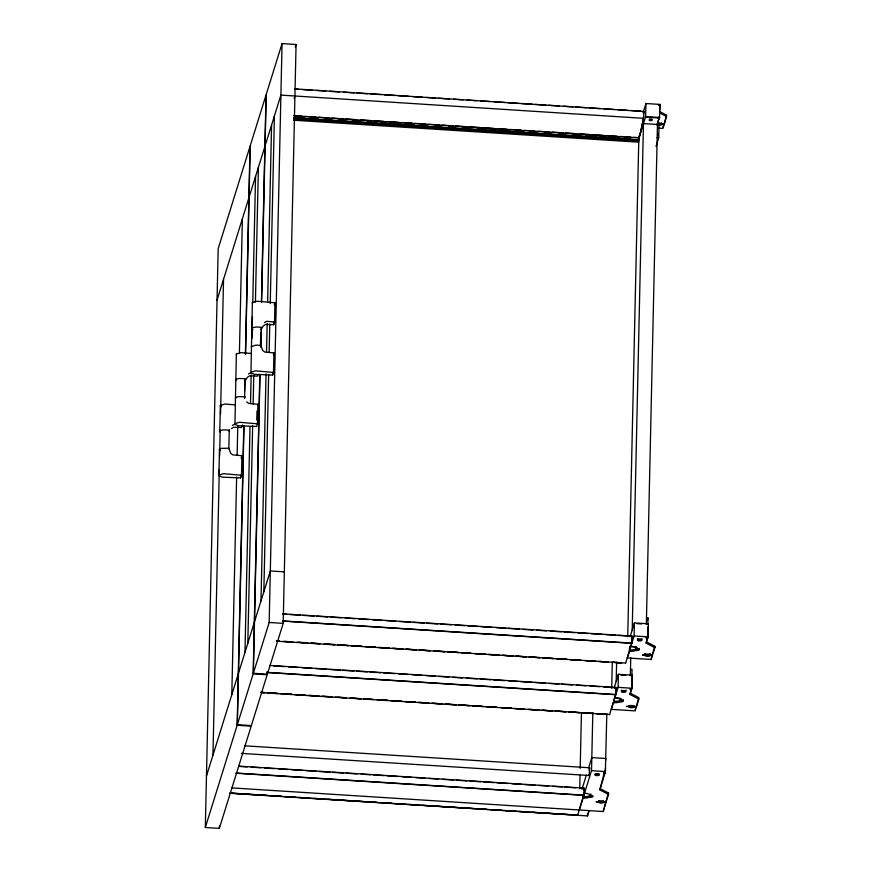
<?xml version="1.0" encoding="UTF-8"?>
<svg xmlns="http://www.w3.org/2000/svg" width="872" height="872" viewBox="0 0 872 872"><rect width="100%" height="100%" fill="white"/><g stroke="black" fill="none" stroke-linecap="round" stroke-linejoin="round"><path stroke-width="1.31" d="M615.599 697.96L615.588 697.992A6.224 2.365 1.3 0 1 620.581 699.497L621.18 700.009A2.485 0.948 1.3 0 1 623.295 701.219A2.485 0.948 1.3 0 1 619.959 701.807L619.85 701.829A6.224 2.365 1.3 0 1 614.139 702.647L613.365 702.57L611.25 709.361L635.154 710.887L638.468 698.984M584.164 790.174L584.033 793.204A6.224 0.621 -86.4 0 0 583.869 796.398L583.815 797.967L583.869 796.518M616.101 690.33L616.133 689.534M632.113 638.925L632.135 637.508M632.146 638.13L632.091 639.634M643.819 113.142L643.689 116.172M638.784 139.847L293.766 117.764M205.323 827.506L237.162 725.286L251.18 726.18L219.33 828.4L205.323 827.506L218.185 248.64L250.024 146.409L245.403 354.272M219.831 431.945L220.256 430.572L223.178 429.874L229.26 430.103L228.856 448.241L230.688 453.266L232.693 454.835L241.915 455.707L241.479 475.229L240.639 477.911L222.327 477.148L218.927 475.84L219.45 449.374M219.777 431.237L220.344 405.491L224.9 404.03L235.048 404.859M212.964 755.152L219.308 469.627M219.613 456.034L220.18 430.201M220.551 413.884L223.537 279.28M219.33 828.4L219.395 825.686M251.06 353.454L240.912 352.626L236.356 354.087L234.939 424.435L238.339 425.743L256.651 426.495L257.491 423.825L257.927 404.303L248.705 403.431L246.7 401.861M231.81 694.635L236.639 477.093M237.13 455.348L237.762 426.79M239.397 353.378L242.383 218.774M240.639 477.911L240.705 475.305M237.162 725.286L243.8 426.332M244.596 390.983L244.836 380.105M237.337 724.697L253.174 673.882L267.181 674.764L251.354 725.591L237.337 724.697L243.986 425.743M244.596 398.548L245.021 379.516M245.588 353.683L250.21 145.82L266.036 95.004L261.447 301.505M251.452 347.274L252.368 302.671L256.924 301.222L274.974 302.769L274.538 322.041L273.71 324.722L265.677 324.428L263.442 325.834L260.87 329.769M252.967 329.692L251.855 329.136L252.281 327.752L256.335 326.978L261.284 327.294L260.881 345.421L262.712 350.457L264.717 352.026L273.928 352.888L273.503 372.42L272.663 375.091L254.352 374.328L250.951 373.031L251.474 346.565M244.978 652.332L250.002 426.637M250.515 403.529L251.147 374.971M251.964 338.271L252.444 316.514M252.749 302.911L255.561 176.471M247.822 643.231L252.651 425.689M253.142 403.943L253.774 375.385M255.409 301.963L258.395 167.37M256.793 419.988L257 410.886M253.174 673.882L259.812 374.927M260.456 346.369L260.75 332.777M261.6 302.279L266.222 94.416L282.048 43.6L296.066 44.494L283.193 623.36L267.366 674.187L253.349 673.293L259.998 374.339M260.608 347.143L260.935 332.188M260.99 600.928L266.047 373.87M266.527 352.125L267.159 323.567M267.65 301.821L271.574 125.067M263.835 591.826L268.663 374.284M269.154 352.528L269.786 323.981M270.244 303.587L274.408 115.965M273.71 324.722L273.764 322.15M272.663 375.091L272.718 372.486M267.366 674.187L267.432 671.473M253.349 673.293L269.175 622.477L282.048 43.6M229.848 793.302L577.613 815.124L573.536 814.862M579.749 788.779L580.054 775.175M580.196 768.374L581.439 712.598M229.848 793.084L587.521 815.919L587.575 813.195M583.891 789.836A6.224 0.621 -86.4 0 1 584.491 793.258L585.265 793.335A6.224 2.365 1.3 0 1 590.246 794.839L590.845 795.362A2.485 0.948 1.3 0 1 592.971 796.572A2.485 0.948 1.3 0 1 589.636 797.15L589.668 795.776A2.485 0.948 1.3 0 0 592.589 795.526M590.627 795.351L590.878 793.989M584.491 793.258L591.521 770.674L592.818 712.718M606.149 800.703L605.996 802.458L603.522 802.305A2.485 0.948 1.3 0 1 600.754 803.079A2.485 0.948 1.3 0 1 598.573 801.989L598.606 800.616M231.527 787.874L603.184 811.516L606.029 801.085M603.522 802.305L603.544 800.932A2.485 0.948 1.3 0 1 601.113 801.717A2.485 0.948 1.3 0 1 598.617 800.867M599.838 789.879L605.07 773.083L604.732 771.022L599.838 789.879L608.503 794.425L606.116 802.077L603.642 801.924A2.485 0.948 1.3 0 0 601.451 800.834A2.485 0.948 1.3 0 0 598.693 801.608L596.11 801.837L598.573 801.989M604.994 772.69L604.95 771.219M605.07 773.083L605.081 771.415M603.511 772.984L603.806 772.014L605.364 772.123L605.451 768.167M605.626 760.438L605.833 758.509L591.816 757.615L588.654 767.763M605.364 772.123L606.825 713.612M261.818 692.673L609.593 714.495M608.503 794.425L608.536 793.051L599.871 788.506M611.719 688.139L612.297 662.273M614.193 701.175L614.139 702.647L614.204 701.055A6.224 0.621 -86.4 0 1 614.444 697.873M616.21 681.326L616.635 662.273M620.232 698.232L614.814 697.905L618.095 687.365L618.39 674.307L632.407 675.201L632.113 688.259L630.391 688.717L630.085 689.687M619.959 701.807L619.938 700.412A2.485 0.948 1.3 0 0 623.393 699.726M620.951 700.009L620.984 698.636M276.479 641.182L625.606 663.08M627.731 636.734L638.871 135.956M630.205 649.771L627.262 657.957L651.166 659.483L652.365 654.338L651.166 659.483M630.325 675.833L630.772 657.717M631.601 646.577L631.611 646.032L631.601 646.577A6.224 2.365 1.3 0 1 636.582 648.092L637.181 648.605A2.485 0.948 1.3 0 1 639.307 649.814A2.485 0.948 1.3 0 1 635.971 650.403L635.862 650.425A6.224 2.365 1.3 0 1 630.14 651.242L630.216 649.651A6.224 0.621 -86.4 0 1 630.456 646.457M632.222 629.922L643.471 123.584L657.488 124.478M636.331 707.116L633.846 706.952A2.485 0.948 1.3 0 1 631.077 707.726A2.485 0.948 1.3 0 1 628.897 706.636L626.445 706.484L629.017 706.255A2.485 0.948 1.3 0 1 631.786 705.481A2.485 0.948 1.3 0 1 633.966 706.571L636.451 706.734L638.827 699.082L630.162 694.537L631.655 688.106M631.775 681.13L632.037 669.38L630.478 669.271M631.938 688.815L632.407 675.201M630.827 646.501L634.108 635.961L634.402 622.902L648.419 623.796L648.125 636.854L646.392 637.312L646.098 638.271M638.718 138.866L645.662 116.576L645.945 103.517L659.962 104.4L659.505 118.014L645.487 117.131M633.846 706.952L633.879 705.579M635.917 650.381L636.004 649.03A2.485 0.948 1.3 0 0 639.394 648.321M636.963 648.605L636.996 647.231M638.827 699.082L638.86 697.709L630.194 693.153L631.677 688.411M652.343 655.711L649.858 655.548A2.485 0.948 1.3 0 1 647.089 656.322A2.485 0.948 1.3 0 1 644.909 655.232L645.062 653.477M646.337 624.428L657.488 123.225A1.515 1.395 17.3 0 1 659.014 124.696L658.72 137.754L656.017 146.42M644.909 655.232L642.446 655.079L645.029 654.85A2.485 0.948 1.3 0 1 647.798 654.076A2.485 0.948 1.3 0 1 649.978 655.166L652.463 655.319L654.839 647.678L646.174 643.133L647.667 638.271L647.438 636.407M647.842 627.11L647.754 631.023A1.515 1.395 17.3 0 1 647.514 631.72M647.896 624.494L648.049 617.965L646.49 617.867M659.363 118.679L659.21 116.99M647.656 638.38L647.613 636.604M659.308 117.088L657.205 125.383M647.951 637.41L648.19 627.012M659.679 110.199L659.962 104.4M649.858 655.548L649.891 654.174A2.485 0.948 1.3 0 1 647.122 654.948A2.485 0.948 1.3 0 1 644.942 653.858M658.905 125.252A2.485 0.948 1.3 0 0 661.663 124.478L661.695 123.105M649.978 655.166L650.011 653.793A2.485 0.948 1.3 0 0 650 653.542M659.123 128.162L662.971 128.402L666.284 116.499M654.839 647.678L654.872 646.305L646.207 641.748L646.174 643.133M657.771 123.17A2.485 0.948 1.3 0 1 660.529 123.137A2.485 0.948 1.3 0 1 661.783 124.097L664.268 124.249L666.677 115.224L660.18 111.823M293.755 118.047L638.805 139.912L639.023 137.656L633.584 137.318M630.162 694.537L630.194 693.153M638.805 139.912L638.904 138.528M616.123 690.243L616.035 691.79M631.873 642.653L632.113 639.59M616.068 691.779L615.937 693.338M632.015 641.16L632.069 640.375M584.011 793.171L583.804 795.351L236.072 773.235M643.667 116.14L643.547 117.666M658.033 133.885L657.913 135.073M615.861 694.058L615.926 693.262M589.08 770.107L589.646 767.763L589.145 775.513L241.315 753.386M639.241 137.089A139.803 14.007 -86.4 0 0 643.46 118.32L643.536 117.556M577.58 815.429L583.88 794.577M609.561 714.8L615.85 693.949M625.573 663.396L631.862 642.544M631.644 689.785L630.391 688.717M295.281 47.034L296.066 44.494M217.041 300.142L248.88 197.911M249.065 197.323L264.892 146.507M265.077 145.918L280.904 95.103L643.46 118.32M294.158 98.449L294.921 95.996M228.944 431.117L229.26 430.103M244.531 381.097L245.272 378.699L239.179 378.47L236.268 379.167L235.843 380.541M261.099 327.872L261.284 327.294M228.682 448.818L228.922 448.241L221.226 448.339L219.373 449.374L220.551 450.639M244.552 397.85L244.934 396.836M260.565 346.446L260.946 345.432L255.932 345.105L251.398 346.565M274.277 304.993L274.974 302.769M242.481 424.98L241.686 427.531L233.652 427.247L231.429 428.653M258.123 374.764L257.698 376.126L249.665 375.843L247.441 377.249L244.858 381.184M241.108 458.269L241.915 455.707M257.676 405.088L257.927 404.303M273.361 354.751L273.928 352.888M206.468 776.004L238.307 673.784M238.492 673.195L254.319 622.379M254.493 621.791L270.331 570.964L284.337 571.858M643.035 112.88L645.945 103.517M638.729 142.18L293.711 120.227M657.237 124.009L659.363 117.175M663.003 127.029L663.788 124.522M581.94 789.334L586.409 774.968M614.259 687.561L618.39 674.307M630.271 636.157L634.402 622.902M579.281 810.001L583.041 797.924A6.224 0.621 -86.4 0 1 583.194 794.73M620.112 701.164L620.766 699.05M647.275 620.45L648.049 617.965M587.521 815.919L589.167 810.622M631.906 678.1L631.753 677.37M646.577 640.56L647.667 636.702M606.552 799.428L608.536 793.051M603.184 811.516L605.996 802.458M635.187 709.514L636.364 705.742M652.888 652.67L654.872 646.305M632.08 676.301L631.775 675.996M250.896 372.322L255.431 370.862L273.503 372.42M234.884 423.727L239.419 422.277L257.491 423.825M218.872 475.131L223.417 473.681L241.479 475.229M635.95 649.008L635.895 649.041A6.224 2.365 1.3 0 1 630.173 649.869M619.883 700.456L619.992 700.434A6.224 2.365 1.3 0 1 614.161 701.273M589.603 795.765L589.548 795.798A6.224 2.365 1.3 0 1 583.837 796.627M589.527 797.172L589.581 797.139A6.224 2.365 1.3 0 1 583.804 798L583.041 797.924M264.467 322.575L266.647 321.31L274.538 322.041M248.455 373.979L250.635 372.726M232.443 425.394L234.623 424.13M659.788 104.967L658.24 104.858L658.829 105.076M294.529 88.857L643.667 111.474M294.518 89.108L298.595 89.369M302.671 89.62L312.176 90.23M316.253 90.492L325.757 91.091M329.834 91.353L339.339 91.952M343.415 92.214L354.283 92.912M357.008 93.086L367.864 93.773M370.589 93.947L381.456 94.634M384.171 94.808L395.038 95.506M397.752 95.669L408.619 96.367M412.696 96.629L422.201 97.228M426.277 97.49L435.782 98.089M438.507 98.264L449.374 98.961M453.44 99.212L462.956 99.822M467.032 100.084L476.537 100.683M480.614 100.945L490.118 101.544M494.195 101.806L505.062 102.504M507.777 102.678L518.644 103.365M521.358 103.539L532.225 104.226M534.95 104.4L545.807 105.098M548.532 105.261L559.399 105.959M563.476 106.221L572.98 106.82M575.694 106.994L586.562 107.681M589.276 107.856L600.143 108.553M604.22 108.804L613.725 109.414M617.801 109.676L627.317 110.275M631.383 110.537L640.898 111.147M645.662 116.576L659.679 117.458M661.663 124.478L664.148 124.631M657.161 137.656L658.72 137.754M294.006 115.704L302.159 116.227M304.873 116.401L315.74 117.088M318.454 117.262L329.322 117.96M332.036 118.123L342.903 118.821M345.617 118.995L356.485 119.682M360.561 119.944L371.428 120.63M374.143 120.805L383.658 121.415M387.735 121.677L398.591 122.363M401.316 122.538L412.183 123.225M414.898 123.399L425.765 124.097M428.479 124.26L439.346 124.958M442.06 125.132L452.928 125.819M455.642 125.993L466.509 126.68M469.234 126.854L480.101 127.552M482.816 127.726L493.683 128.413M496.397 128.587L507.264 129.274M509.978 129.448L520.846 130.146M524.922 130.397L534.427 131.007M538.504 131.269L549.371 131.955M552.085 132.13L562.952 132.816M565.677 132.991L576.534 133.689M579.259 133.852L590.126 134.55M592.84 134.724L603.707 135.411M606.422 135.585L617.289 136.272M620.003 136.446L630.87 137.144M293.984 115.802L639.023 137.874L639.241 136.882A139.476 13.974 -86.4 0 0 643.46 118.167M297.864 116.892L304.655 117.317M311.446 117.753L318.236 118.189M325.027 118.614L331.829 119.05M338.619 119.486L345.41 119.911M352.201 120.347L358.992 120.783M367.145 121.295L372.573 121.644M380.726 122.156L386.154 122.505M394.308 123.028L400.782 123.421M407.889 123.889L414.331 124.282M421.47 124.751L427.88 125.143M435.063 125.623L441.428 126.015M448.644 126.484L455.435 126.909M462.225 127.345L469.016 127.781M477.169 128.293L482.598 128.642M489.388 129.078L496.179 129.503M502.97 129.939L510.523 130.408M517.913 130.887L524.061 131.269M530.143 131.672L537.61 132.13M545.087 132.62L551.159 132.991M558.669 133.481L564.707 133.852M572.25 134.343L578.256 134.713M585.831 135.215L591.805 135.574M599.413 136.076L606.204 136.512M613.005 136.937L619.796 137.373M627.938 137.885L630.663 138.059M293.733 119.29L638.751 141.242M244.869 396.825L238.775 396.607L235.865 397.294L235.44 398.678M636.724 623.622L641.705 623.938M634.108 635.961L648.125 636.854M282.855 613.855L631.949 636.059L632.047 636.745M282.844 614.084L286.921 614.346M289.635 614.52L300.502 615.207M303.216 615.381L314.084 616.079M316.798 616.253L327.665 616.94M330.39 617.114L341.257 617.801M345.323 618.063L354.839 618.673M358.915 618.924L368.42 619.534M372.497 619.796L382.001 620.395M386.078 620.657L395.583 621.256M399.659 621.518L410.527 622.216M413.241 622.379L424.108 623.077M426.822 623.251L437.69 623.938M440.415 624.112L451.282 624.799M455.348 625.061L464.863 625.671M467.577 625.845L478.445 626.532M481.159 626.706L492.026 627.393M496.103 627.655L505.607 628.265M508.332 628.429L519.2 629.126M523.265 629.388L532.781 629.987M536.858 630.249L546.363 630.848M550.439 631.11L561.306 631.808M564.021 631.982L574.888 632.669M577.602 632.843L588.469 633.53M591.183 633.704L602.051 634.402M604.776 634.565L615.632 635.263M618.357 635.437L629.224 636.124M282.692 620.918L631.786 643.122M282.702 621.104L631.797 643.318M269.175 622.477L283.193 623.36M629.628 646.403L636.244 646.828M279.225 641.051L276.511 640.876L279.193 641.138M284.654 641.389L292.807 641.912M298.235 642.261L307.751 642.86M311.827 643.122L319.97 643.645M325.409 643.983L334.913 644.593M338.99 644.855L348.495 645.454M352.571 645.716L362.087 646.316L351.187 645.716M366.153 646.577L375.668 647.188M379.745 647.438L389.25 648.049M393.327 648.31L402.831 648.91M406.908 649.171L416.413 649.782M420.489 650.032L429.994 650.643M435.433 650.992L444.938 651.591M449.015 651.853L458.519 652.452L447.63 651.853M462.596 652.714L470.749 653.237M476.188 653.575L485.693 654.185M489.77 654.447L499.275 655.046L488.385 654.447M503.351 655.308L512.856 655.908M516.933 656.169L526.437 656.779M530.514 657.041L540.03 657.641L529.13 657.041M544.095 657.902L553.611 658.502M557.688 658.763L567.192 659.374M571.269 659.624L580.774 660.235M586.213 660.584L595.718 661.183L584.818 660.584M599.794 661.445L607.937 661.957M613.376 662.306L621.529 662.829M283.269 641.4L292.785 641.999M296.851 642.261L307.718 642.947M310.443 643.122L319.948 643.732M324.024 643.983L334.892 644.681M337.606 644.855L348.473 645.542M364.769 646.577L375.636 647.275M378.35 647.449L389.217 648.136M391.942 648.31L402.81 648.997M405.524 649.171L416.391 649.869M419.105 650.032L429.972 650.73M434.049 650.992L444.916 651.678M461.212 652.714L470.727 653.324M474.793 653.586L485.66 654.273M501.967 655.308L512.834 656.006M515.548 656.169L526.416 656.867M542.711 657.902L553.578 658.589M556.292 658.763L567.16 659.461M569.885 659.635L580.752 660.322M598.41 661.445L607.915 662.055M611.991 662.306L621.496 662.916M620.711 675.026L625.693 675.342M618.095 687.365L632.113 688.259M269.568 665.423L615.937 687.463L616.035 688.15M273.623 665.925L284.49 666.622M288.567 666.873L298.071 667.483M302.148 667.745L311.653 668.344M315.729 668.606L326.597 669.293M329.311 669.467L340.178 670.165M342.903 670.328L353.77 671.026M356.485 671.2L367.352 671.887M370.066 672.061L380.933 672.748M383.647 672.922L394.515 673.62M398.591 673.882L408.096 674.481M412.173 674.743L421.688 675.342M425.754 675.604L435.27 676.214M439.346 676.465L448.851 677.075M452.928 677.337L462.433 677.936M466.509 678.198L477.376 678.885M480.091 679.059L490.958 679.757M493.672 679.931L504.539 680.618M508.616 680.879L518.121 681.479M520.846 681.653L531.713 682.351M534.427 682.514L545.294 683.212M549.371 683.474L558.876 684.073M561.59 684.248L572.457 684.934M576.534 685.196L586.038 685.806M590.115 686.057L599.631 686.667M603.697 686.929L615.992 687.866M266.679 672.323L615.774 694.526M266.69 672.508L615.785 694.722M260.499 692.281L264.576 692.542M268.641 692.804L278.157 693.404M282.234 693.665L291.738 694.265L280.839 693.665M295.815 694.526L305.32 695.137M309.397 695.387L318.901 695.998M322.978 696.259L332.483 696.859L321.594 696.259M337.922 697.208L346.075 697.731M351.503 698.069L361.008 698.679M365.085 698.941L373.238 699.453L363.7 698.941M378.666 699.802L388.182 700.401L377.282 699.802M392.258 700.663L401.763 701.273M405.84 701.524L415.345 702.134M419.421 702.396L428.926 702.996L418.037 702.396M433.003 703.257L442.518 703.857M446.584 704.118L456.1 704.729M460.176 704.979L469.681 705.59L458.781 704.99M473.758 705.851L483.262 706.451M487.339 706.712L496.844 707.323M502.283 707.661L511.788 708.271M515.864 708.533L524.018 709.045M529.446 709.394L538.951 709.993M543.027 710.255L552.543 710.865M556.609 711.116L566.124 711.726L555.224 711.127M570.201 711.988L579.706 712.588M583.782 712.849L593.287 713.449M597.364 713.71L606.868 714.321L595.979 713.71M261.829 692.455L264.543 692.63M267.257 692.804L278.124 693.491M294.431 694.526L305.298 695.224M308.012 695.398L318.88 696.085M335.175 697.12L346.042 697.818M350.119 698.069L360.986 698.766M390.874 700.663L401.73 701.361M404.455 701.535L415.323 702.222M431.618 703.257L442.486 703.955M445.2 704.118L456.067 704.816M472.373 705.851L483.241 706.538M485.955 706.712L496.822 707.41M500.899 707.661L511.766 708.358M514.48 708.533L523.985 709.132M528.061 709.394L538.929 710.081M541.643 710.255L552.51 710.953M568.817 711.988L579.673 712.675M582.398 712.849L593.265 713.547M244.52 745.8L589.646 767.763M591.521 770.674L605.539 771.567M238.95 766.15L583.968 788.103L584.066 788.789M238.939 766.39L247.081 766.913M251.158 767.164L260.663 767.774M264.739 768.036L274.255 768.635M278.321 768.897L287.836 769.496M291.913 769.758L302.78 770.456M305.494 770.619L316.362 771.317M319.076 771.491L329.943 772.178M332.657 772.352L343.524 773.039M346.238 773.213L357.106 773.911M361.182 774.173L370.698 774.772M373.412 774.946L384.28 775.633M386.994 775.808L397.861 776.505M401.938 776.756L411.442 777.366M415.519 777.628L425.024 778.227M429.1 778.489L438.605 779.088M442.682 779.35L453.549 780.048M456.274 780.222L467.13 780.909M469.855 781.083L480.723 781.77M483.437 781.944L494.304 782.642M497.018 782.805L507.886 783.503M511.962 783.764L521.467 784.364M524.181 784.538L535.048 785.225M539.125 785.487L548.641 786.097M552.706 786.348L562.222 786.958M564.936 787.133L575.803 787.819M579.88 788.081L584.011 788.506M236.072 773.039L583.804 795.166M231.244 793.084L240.748 793.694M244.825 793.956L254.33 794.556M258.406 794.817L267.911 795.417M271.988 795.678L281.493 796.289M285.569 796.539L295.085 797.15M299.161 797.411L308.666 798.011M314.094 798.36L323.61 798.959M327.687 799.221L335.829 799.744M341.268 800.082L350.773 800.692M354.85 800.954L364.354 801.553M368.431 801.815L376.584 802.338M382.012 802.676L391.528 803.286M395.594 803.548L405.109 804.148M409.186 804.409L418.691 805.009M422.767 805.27L432.272 805.881M436.349 806.131L445.854 806.742M449.93 807.003L459.446 807.603M464.874 807.952L474.379 808.551M478.456 808.813L486.609 809.336M492.037 809.685L501.553 810.284M505.629 810.546L515.134 811.145M519.211 811.407L527.353 811.93M532.792 812.268L542.297 812.878M546.373 813.14L555.878 813.74M559.955 814.001L569.471 814.601M589.145 775.513L588.905 774.718M657.946 117.916L659.178 118.363M646.392 637.312L647.58 637.977M603.806 772.014L604.819 772.494M221.521 406.744L220.344 405.491M660.148 113.186L666.655 116.597M631.993 636.462L631.938 636.298A139.476 13.974 -86.4 0 0 631.601 636.615M643.689 111.245L643.765 112.161M643.743 111.551L643.787 112.673M632.069 636.538L632.091 637.149M616.057 687.943L616.079 688.564M584.087 788.582L584.098 789.193M252.368 302.671L252.422 303.38M236.356 354.087L236.41 354.784M632.113 636.963L632.113 637.661M616.101 688.379L616.101 689.065M584.131 789.007L584.131 789.705M643.808 112.51L643.787 113.273M616.123 688.913L616.112 689.665M584.153 789.542L584.131 790.304M631.611 636.375A139.803 14.007 -86.4 0 1 631.949 636.059M642.054 638.773A2.354 0.894 1.3 0 1 639.754 639.514A2.354 0.894 1.3 0 1 637.388 638.707M629.377 651.166A6.224 0.621 -86.4 0 1 629.54 647.972M651.984 119.039A1.57 0.6 1.3 0 1 649.498 119.006M661.532 123.344A2.485 0.948 1.3 0 1 657.739 123.671M615.251 688.172A139.803 14.007 -86.4 0 1 615.937 687.463M615.24 688.4A139.476 13.974 -86.4 0 1 615.926 687.703M626.042 690.177A2.354 0.894 1.3 0 1 623.742 690.918A2.354 0.894 1.3 0 1 621.376 690.112M633.715 705.819A2.485 0.948 1.3 0 1 631.437 706.375A2.485 0.948 1.3 0 1 629.115 705.753M583.281 788.811A139.858 14.017 -86.4 0 1 583.968 788.103M583.608 788.648A139.542 13.985 -86.4 0 1 583.957 788.343M599.02 773.9A2.354 0.894 1.3 0 1 595.293 773.846M638.282 640.68A2.354 0.894 1.3 0 0 642.021 640.146A2.354 0.894 1.3 0 0 638.762 639.154A2.354 0.894 1.3 0 0 638.282 640.68M649.76 120.5A1.57 0.6 1.3 0 0 652.256 120.14A1.57 0.6 1.3 0 0 650.076 119.475A1.57 0.6 1.3 0 0 649.76 120.5M622.27 692.085A2.354 0.894 1.3 0 0 626.02 691.551A2.354 0.894 1.3 0 0 622.75 690.559A2.354 0.894 1.3 0 0 622.27 692.085M595.696 775.393A2.354 0.894 1.3 0 0 599.435 774.848A2.354 0.894 1.3 0 0 596.176 773.867A2.354 0.894 1.3 0 0 595.696 775.393"/></g></svg>
